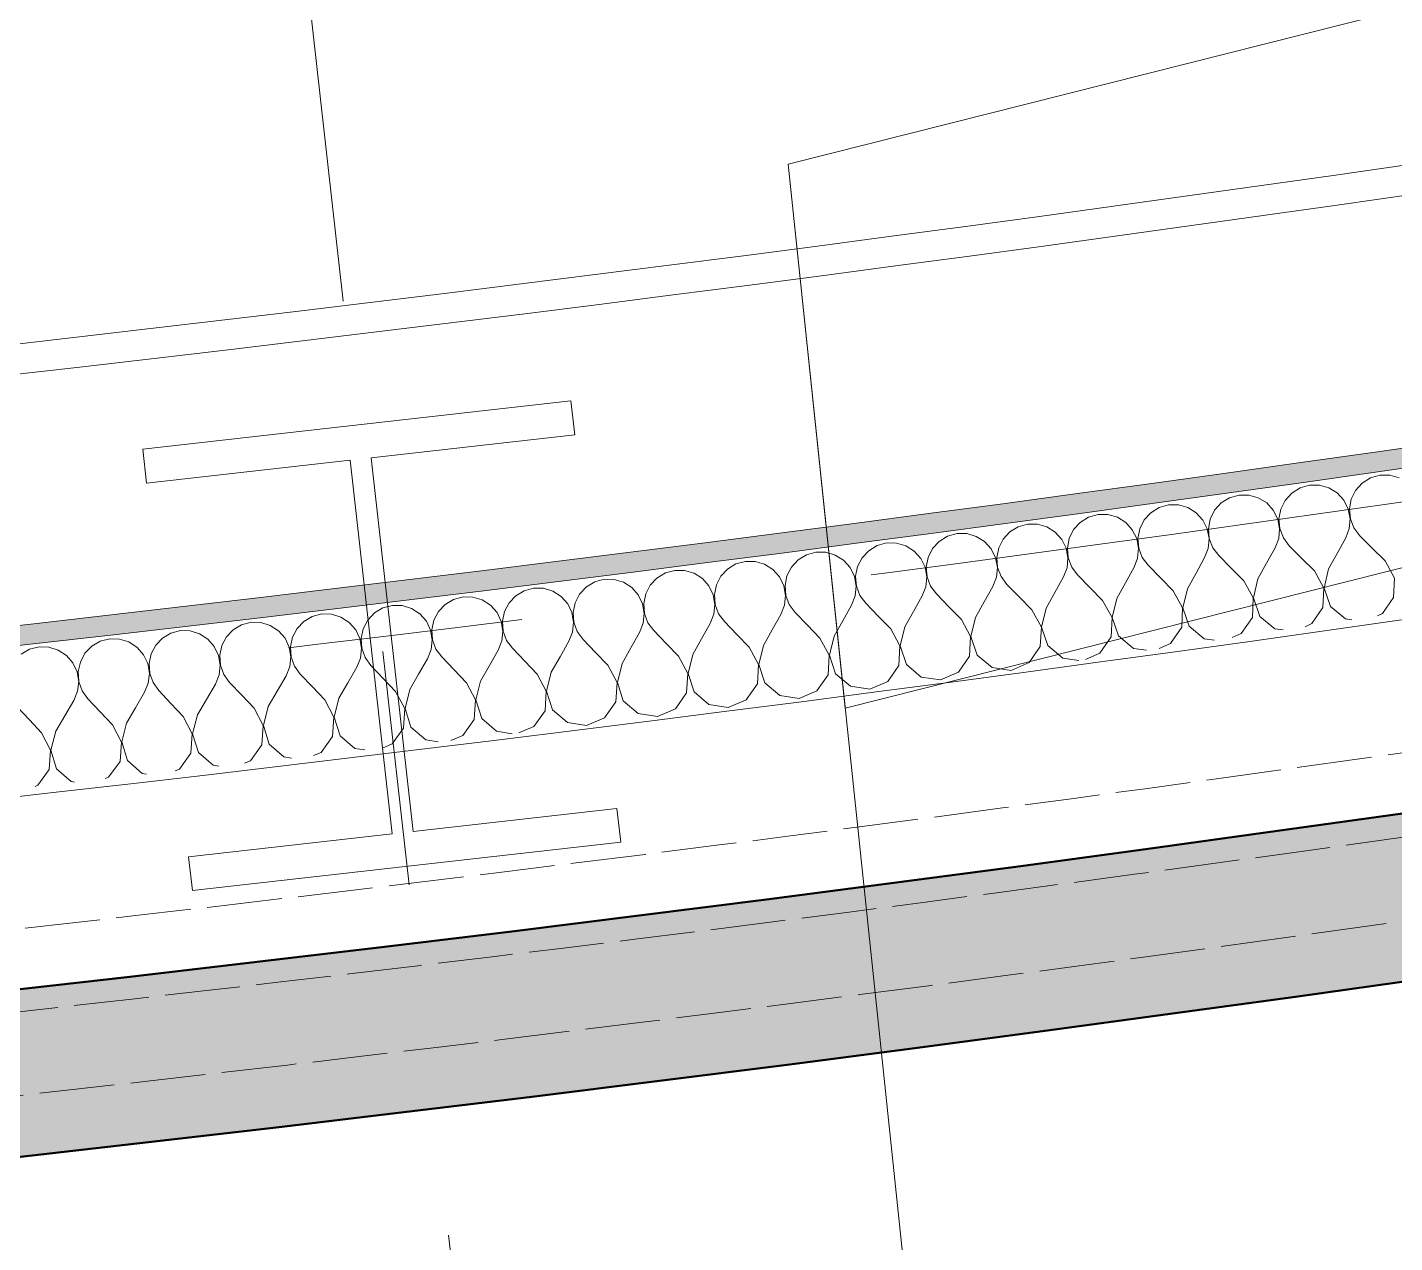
# Model space of a CAD drawing. Header units: millimetres. Extents: x -89663 to 74273, y -103666 to 18539.
# Drawn here: x -23644 to -22823, y -71921 to -71191 of the extents above; entities that cross this region are included whole.
import ezdxf
from ezdxf.enums import TextEntityAlignment as Align

# ---------------------------------------------------------------- set-up
doc = ezdxf.new("R2010")
doc.units = ezdxf.units.MM
doc.header["$MEASUREMENT"] = 0
doc.linetypes.add('Double Dashed', pattern=[1093.611073, 529.166651, -211.666656, 141.111112, -211.666656])
doc.linetypes.add('Hidden Line', pattern=[55, 45, -10])
for name, color, linetype in [('A-20-M_Floor_Slab', 7, 'Continuous'), ('A-25-M_Wall_Ext', 7, 'Continuous'), ('COLUMN.IFC Import', 7, 'Continuous'), ('New_A-05-M_Gross_Int_WC_s', 7, 'Continuous'), ('New_A-15-MG_Structural_Grid_Phase_2', 7, 'Continuous'), ('New_A-25-M_Wall_Ext', 7, 'Continuous'), ('New_A-25-M_Wall_Int', 7, 'Continuous'), ('New_A-35-M_FFE_Sanitary', 7, 'Continuous'), ('New_A-40-M_Soft_Landscaping_P2', 7, 'Continuous')]:
    doc.layers.add(name, color=color, linetype=linetype)
for name, color, linetype, lineweight in [('A-20-M_Floor_Slab_Pen_No__89', 8, 'Continuous', 20), ('A-25-M_Wall_Ext_Pen_No__87', 8, 'Continuous', 20), ('COLUMN.IFC Import_Pen_No__2', 8, 'Continuous', 15), ('New_A-25-M_Wall_Ext_Pen_No__87', 8, 'Continuous', 20), ('New_A-25-M_Wall_Int_Pen_No__193', 7, 'Continuous', 18), ('New_A-40-M_Soft_Landscaping_P2_Pen_No__150', 7, 'Continuous', 0), ('New_ArchiCAD Zone Stamps_Pen_No__6', 7, 'Continuous', 35)]:
    doc.layers.add(name, color=color, linetype=linetype, lineweight=lineweight)
for name, color, linetype, lineweight, true_color in [('New_A-05-M_Gross_Int_WC_s_Pen_No__74', 7, 'Continuous', 20, 0x606060), ('New_A-15-MG_Structural_Grid_Phase_2_Pen_No__222', 7, 'Continuous', 13, 0x65af33), ('New_A-25-M_Wall_Ext_Pen_No__107', 7, 'Continuous', 15, 0xa6a6a6), ('New_A-25-M_Wall_Ext_Pen_No__27', 7, 'Continuous', 50, 0x2a2a2a), ('New_A-25-M_Wall_Int_Pen_No__107', 7, 'Continuous', 15, 0xa6a6a6), ('New_A-25-M_Wall_Int_Pen_No__149', 7, 'Continuous', 0, 0x2a2a2a), ('New_A-35-M_FFE_Sanitary_Pen_No__211', 7, 'Continuous', 13, 0xebf6ff), ('New_A-35-M_FFE_Sanitary_Pen_No__27', 7, 'Continuous', 50, 0x2a2a2a)]:
    doc.layers.add(name, color=color, linetype=linetype, lineweight=lineweight, true_color=true_color)
doc.styles.add('GENERATED_STYLE_1', font='')
doc.styles.add('GENERATED_STYLE_3', font='')
doc.styles.add('GENERATED_STYLE_4', font='')
doc.styles.get('GENERATED_STYLE_1').set_extended_font_data('Arial', bold=True)
doc.styles.get('GENERATED_STYLE_3').set_extended_font_data('Arial')
doc.styles.get('GENERATED_STYLE_4').set_extended_font_data('Swis721 BT')

# ---------------------------------------------------------------- blocks, each defined once
blk = doc.blocks.new('*X220')
at = {"layer": 'New_A-25-M_Wall_Int_Pen_No__107', "linetype": 'Continuous'}
for p, q in [((-22846.41, -71469.43), (-22842.45, -71465.06)), ((-22842.45, -71465.06), (-22837.45, -71461.93)), ((-22837.45, -71461.93), (-22831.78, -71460.3)), ((-22831.78, -71460.3), (-22825.88, -71460.28)), ((-22825.88, -71460.28), (-22820.21, -71461.88)), ((-22922.07, -71473.87), (-22916.4, -71472.25)), ((-22916.4, -71472.25), (-22910.51, -71472.25)), ((-22910.51, -71472.25), (-22904.84, -71473.87)), ((-22888.73, -71475.42), (-22884.76, -71471.05)), ((-22884.76, -71471.05), (-22879.76, -71467.93)), ((-22879.76, -71467.93), (-22874.09, -71466.31)), ((-22874.09, -71466.31), (-22868.19, -71466.3)), ((-22868.19, -71466.3), (-22862.52, -71467.91)), ((-22862.52, -71467.91), (-22857.49, -71471)), ((-22857.49, -71471), (-22853.5, -71475.36)), ((-22849.03, -71474.72), (-22846.41, -71469.43)), ((-22969.42, -71482.84), (-22964.4, -71479.74)), ((-22964.4, -71479.74), (-22958.73, -71478.13)), ((-22958.73, -71478.13), (-22952.83, -71478.14)), ((-22952.83, -71478.14), (-22947.16, -71479.76)), ((-22947.16, -71479.76), (-22942.15, -71482.88)), ((-22933.7, -71486.62), (-22931.06, -71481.34)), ((-22931.06, -71481.34), (-22927.09, -71476.97)), ((-22927.09, -71476.97), (-22922.07, -71473.87)), ((-22904.84, -71473.87), (-22899.82, -71476.97)), ((-22899.82, -71476.97), (-22895.83, -71481.33)), ((-22895.83, -71481.33), (-22893.19, -71486.62)), ((-22892.45, -71486.52), (-22891.36, -71480.71)), ((-22891.36, -71480.71), (-22888.73, -71475.42)), ((-22853.5, -71475.36), (-22850.85, -71480.64)), ((-22850.85, -71480.64), (-22849.74, -71486.45)), ((-22850.11, -71480.54), (-22849.03, -71474.72)), ((-22849.56, -71486.42), (-22850.11, -71480.54)), ((-23049.09, -71491.28), (-23043.41, -71489.69)), ((-23043.41, -71489.69), (-23037.51, -71489.72)), ((-23037.51, -71489.72), (-23031.85, -71491.36)), ((-23015.75, -71492.98), (-23011.76, -71488.63)), ((-23011.76, -71488.63), (-23006.74, -71485.54)), ((-23006.74, -71485.54), (-23001.07, -71483.94)), ((-23001.07, -71483.94), (-22995.17, -71483.96)), ((-22995.17, -71483.96), (-22989.5, -71485.59)), ((-22989.5, -71485.59), (-22984.49, -71488.71)), ((-22984.49, -71488.71), (-22980.52, -71493.09)), ((-22976.05, -71492.47), (-22973.4, -71487.19)), ((-22973.4, -71487.19), (-22969.42, -71482.84)), ((-22942.15, -71482.88), (-22938.17, -71487.24)), ((-22938.17, -71487.24), (-22935.53, -71492.53)), ((-22934.8, -71492.43), (-22933.7, -71486.62)), ((-22893.19, -71486.62), (-22892.08, -71492.43)), ((-22891.91, -71492.4), (-22892.45, -71486.52)), ((-22849.74, -71486.45), (-22850.25, -71492.34)), ((-22847.43, -71491.94), (-22849.56, -71486.42)), ((-23096.47, -71500.03), (-23091.44, -71496.96)), ((-23091.44, -71496.96), (-23085.76, -71495.38)), ((-23085.76, -71495.38), (-23079.87, -71495.41)), ((-23079.87, -71495.41), (-23074.2, -71497.06)), ((-23074.2, -71497.06), (-23069.2, -71500.2)), ((-23058.11, -71498.71), (-23054.11, -71494.36)), ((-23054.11, -71494.36), (-23049.09, -71491.28)), ((-23031.85, -71491.36), (-23026.84, -71494.49)), ((-23026.84, -71494.49), (-23022.88, -71498.87)), ((-23018.41, -71498.26), (-23015.75, -71492.98)), ((-22980.52, -71493.09), (-22977.89, -71498.38)), ((-22977.15, -71498.28), (-22976.05, -71492.47)), ((-22935.53, -71492.53), (-22934.44, -71498.34)), ((-22934.27, -71498.32), (-22934.8, -71492.43)), ((-22892.08, -71492.43), (-22892.6, -71498.32)), ((-22889.79, -71497.92), (-22891.91, -71492.4)), ((-22886.24, -71502.65), (-22889.79, -71497.92)), ((-22857.5, -71507.25), (-22852.35, -71497.86)), ((-22850.25, -71492.34), (-22852.35, -71497.86)), ((-22843.88, -71496.66), (-22847.43, -71491.94)), ((-22836.31, -71504.24), (-22843.88, -71496.66)), ((-23142.85, -71509.97), (-23138.84, -71505.64)), ((-23138.84, -71505.64), (-23133.8, -71502.57)), ((-23133.8, -71502.57), (-23128.12, -71501)), ((-23128.12, -71501), (-23122.23, -71501.04)), ((-23122.23, -71501.04), (-23116.57, -71502.7)), ((-23116.57, -71502.7), (-23111.57, -71505.84)), ((-23111.57, -71505.84), (-23107.62, -71510.23)), ((-23103.15, -71509.64), (-23100.48, -71504.37)), ((-23100.48, -71504.37), (-23096.47, -71500.03)), ((-23069.2, -71500.2), (-23065.24, -71504.58)), ((-23065.24, -71504.58), (-23062.63, -71509.89)), ((-23061.89, -71509.79), (-23060.77, -71503.98)), ((-23060.77, -71503.98), (-23058.11, -71498.71)), ((-23022.88, -71498.87), (-23020.26, -71504.17)), ((-23020.26, -71504.17), (-23019.18, -71509.98)), ((-23019.52, -71504.07), (-23018.41, -71498.26)), ((-23019.01, -71509.96), (-23019.52, -71504.07)), ((-22977.89, -71498.38), (-22976.81, -71504.19)), ((-22976.81, -71504.19), (-22977.34, -71510.08)), ((-22976.63, -71504.17), (-22977.15, -71498.28)), ((-22974.53, -71509.69), (-22976.63, -71504.17)), ((-22934.97, -71504.23), (-22937.09, -71509.75)), ((-22934.44, -71498.34), (-22934.97, -71504.23)), ((-22932.15, -71503.84), (-22934.27, -71498.32)), ((-22928.61, -71508.57), (-22932.15, -71503.84)), ((-22899.88, -71513.22), (-22894.71, -71503.84)), ((-22892.6, -71498.32), (-22894.71, -71503.84)), ((-22878.69, -71510.24), (-22886.24, -71502.65)), ((-22828.75, -71511.82), (-22836.31, -71504.24)), ((-23223.6, -71516.65), (-23218.56, -71513.59)), ((-23218.56, -71513.59), (-23212.87, -71512.04)), ((-23212.87, -71512.04), (-23206.97, -71512.1)), ((-23206.97, -71512.1), (-23201.32, -71513.78)), ((-23201.32, -71513.78), (-23196.33, -71516.94)), ((-23185.23, -71515.5), (-23181.22, -71511.17)), ((-23181.22, -71511.17), (-23176.18, -71508.11)), ((-23176.18, -71508.11), (-23170.49, -71506.55)), ((-23170.49, -71506.55), (-23164.6, -71506.6)), ((-23164.6, -71506.6), (-23158.94, -71508.27)), ((-23158.94, -71508.27), (-23153.95, -71511.42)), ((-23153.95, -71511.42), (-23150, -71515.82)), ((-23145.53, -71515.23), (-23142.85, -71509.97)), ((-23107.62, -71510.23), (-23105.01, -71515.54)), ((-23104.28, -71515.44), (-23103.15, -71509.64)), ((-23062.63, -71509.89), (-23061.56, -71515.7)), ((-23061.39, -71515.68), (-23061.89, -71509.79)), ((-23019.18, -71509.98), (-23019.73, -71515.86)), ((-23016.91, -71515.48), (-23019.01, -71509.96)), ((-22977.34, -71510.08), (-22979.47, -71515.59)), ((-22970.99, -71514.43), (-22974.53, -71509.69)), ((-22963.47, -71522.05), (-22970.99, -71514.43)), ((-22942.27, -71519.12), (-22937.09, -71509.75)), ((-22921.07, -71516.18), (-22928.61, -71508.57)), ((-22905.05, -71522.59), (-22899.88, -71513.22)), ((-22871.14, -71517.83), (-22878.69, -71510.24)), ((-22862.66, -71516.63), (-22857.5, -71507.25)), ((-22828.75, -71511.82), (-22823.05, -71522.05)), ((-23303.34, -71524.36), (-23297.65, -71522.83)), ((-23297.65, -71522.83), (-23291.76, -71522.91)), ((-23270.03, -71526.37), (-23266, -71522.06)), ((-23266, -71522.06), (-23260.94, -71519.01)), ((-23260.94, -71519.01), (-23255.26, -71517.47)), ((-23255.26, -71517.47), (-23249.36, -71517.54)), ((-23249.36, -71517.54), (-23243.71, -71519.22)), ((-23243.71, -71519.22), (-23238.73, -71522.39)), ((-23238.73, -71522.39), (-23234.8, -71526.8)), ((-23230.32, -71526.22), (-23227.63, -71520.97)), ((-23227.63, -71520.97), (-23223.6, -71516.65)), ((-23196.33, -71516.94), (-23192.4, -71521.34)), ((-23192.4, -71521.34), (-23189.81, -71526.65)), ((-23189.07, -71526.56), (-23187.92, -71520.76)), ((-23187.92, -71520.76), (-23185.23, -71515.5)), ((-23150, -71515.82), (-23147.41, -71521.13)), ((-23147.41, -71521.13), (-23146.36, -71526.95)), ((-23146.67, -71521.03), (-23145.53, -71515.23)), ((-23146.18, -71526.93), (-23146.67, -71521.03)), ((-23105.01, -71515.54), (-23103.96, -71521.36)), ((-23103.96, -71521.36), (-23104.52, -71527.24)), ((-23103.78, -71521.33), (-23104.28, -71515.44)), ((-23101.7, -71526.87), (-23103.78, -71521.33)), ((-23062.12, -71521.59), (-23064.26, -71527.09)), ((-23061.56, -71515.7), (-23062.12, -71521.59)), ((-23059.3, -71521.21), (-23061.39, -71515.68)), ((-23055.78, -71525.95), (-23059.3, -71521.21)), ((-23027.07, -71530.73), (-23021.86, -71521.38)), ((-23019.73, -71515.86), (-23021.86, -71521.38)), ((-23013.38, -71520.22), (-23016.91, -71515.48)), ((-23005.87, -71527.85), (-23013.38, -71520.22)), ((-22984.67, -71524.96), (-22979.47, -71515.59)), ((-22955.94, -71529.66), (-22963.47, -71522.05)), ((-22947.45, -71528.49), (-22942.27, -71519.12)), ((-22913.53, -71523.78), (-22921.07, -71516.18)), ((-22907.69, -71534), (-22905.05, -71522.59)), ((-22871.14, -71517.83), (-22865.45, -71528.07)), ((-22865.28, -71528.05), (-22862.66, -71516.63)), ((-22823.05, -71522.05), (-22823.58, -71533.75)), ((-23350.81, -71532.68), (-23345.75, -71529.65)), ((-23345.75, -71529.65), (-23340.05, -71528.12)), ((-23340.05, -71528.12), (-23334.16, -71528.21)), ((-23334.16, -71528.21), (-23328.51, -71529.91)), ((-23328.51, -71529.91), (-23323.54, -71533.09)), ((-23312.43, -71531.71), (-23308.4, -71527.4)), ((-23308.4, -71527.4), (-23303.34, -71524.36)), ((-23291.76, -71522.91), (-23286.1, -71524.6)), ((-23286.1, -71524.6), (-23281.13, -71527.77)), ((-23281.13, -71527.77), (-23277.2, -71532.19)), ((-23272.73, -71531.62), (-23270.03, -71526.37)), ((-23234.8, -71526.8), (-23232.22, -71532.11)), ((-23231.48, -71532.02), (-23230.32, -71526.22)), ((-23189.81, -71526.65), (-23188.76, -71532.47)), ((-23188.59, -71532.45), (-23189.07, -71526.56)), ((-23146.36, -71526.95), (-23146.93, -71532.83)), ((-23144.11, -71532.46), (-23146.18, -71526.93)), ((-23104.52, -71527.24), (-23106.67, -71532.74)), ((-23098.19, -71531.62), (-23101.7, -71526.87)), ((-23069.49, -71536.44), (-23064.26, -71527.09)), ((-23048.28, -71533.59), (-23055.78, -71525.95)), ((-23032.29, -71540.09), (-23027.07, -71530.73)), ((-22998.35, -71535.48), (-23005.87, -71527.85)), ((-22989.87, -71534.32), (-22984.67, -71524.96)), ((-22955.94, -71529.66), (-22950.28, -71539.92)), ((-22950.11, -71539.89), (-22947.45, -71528.49)), ((-22913.53, -71523.78), (-22907.86, -71534.03)), ((-22865.45, -71528.07), (-22866, -71539.77)), ((-22861.52, -71539.14), (-22865.28, -71528.05)), ((-23430.58, -71540.03), (-23424.88, -71538.52)), ((-23424.88, -71538.52), (-23418.99, -71538.62)), ((-23418.99, -71538.62), (-23413.35, -71540.34)), ((-23397.27, -71542.19), (-23393.23, -71537.89)), ((-23393.23, -71537.89), (-23388.16, -71534.87)), ((-23388.16, -71534.87), (-23382.46, -71533.35)), ((-23382.46, -71533.35), (-23376.57, -71533.45)), ((-23376.57, -71533.45), (-23370.92, -71535.16)), ((-23370.92, -71535.16), (-23365.96, -71538.35)), ((-23365.96, -71538.35), (-23362.05, -71542.78)), ((-23357.57, -71542.22), (-23354.85, -71536.98)), ((-23354.85, -71536.98), (-23350.81, -71532.68)), ((-23323.54, -71533.09), (-23319.62, -71537.51)), ((-23319.62, -71537.51), (-23317.06, -71542.84)), ((-23316.32, -71542.75), (-23315.14, -71536.96)), ((-23315.14, -71536.96), (-23312.43, -71531.71)), ((-23277.2, -71532.19), (-23274.63, -71537.51)), ((-23274.63, -71537.51), (-23273.61, -71543.33)), ((-23273.89, -71537.42), (-23272.73, -71531.62)), ((-23273.44, -71543.31), (-23273.89, -71537.42)), ((-23232.22, -71532.11), (-23231.18, -71537.94)), ((-23231.18, -71537.94), (-23231.78, -71543.82)), ((-23231.01, -71537.91), (-23231.48, -71532.02)), ((-23228.95, -71543.46), (-23231.01, -71537.91)), ((-23189.35, -71538.36), (-23191.52, -71543.85)), ((-23188.76, -71532.47), (-23189.35, -71538.36)), ((-23186.53, -71537.99), (-23188.59, -71532.45)), ((-23183.03, -71542.76), (-23186.53, -71537.99)), ((-23154.34, -71547.66), (-23149.09, -71538.33)), ((-23146.93, -71532.83), (-23149.09, -71538.33)), ((-23140.61, -71537.22), (-23144.11, -71532.46)), ((-23133.13, -71544.88), (-23140.61, -71537.22)), ((-23111.91, -71542.08), (-23106.67, -71532.74)), ((-23090.7, -71539.27), (-23098.19, -71531.62)), ((-23074.72, -71545.79), (-23069.49, -71536.44)), ((-23040.77, -71541.23), (-23048.28, -71533.59)), ((-22998.35, -71535.48), (-22992.71, -71545.74)), ((-22992.54, -71545.72), (-22989.87, -71534.32)), ((-22907.86, -71534.03), (-22908.43, -71545.72)), ((-22903.95, -71545.1), (-22907.69, -71534)), ((-22852.49, -71546.59), (-22861.52, -71539.14)), ((-22823.58, -71533.75), (-22830.18, -71543.42)), ((-23478.08, -71548.13), (-23473.01, -71545.12)), ((-23473.01, -71545.12), (-23467.31, -71543.62)), ((-23467.31, -71543.62), (-23461.41, -71543.73)), ((-23461.41, -71543.73), (-23455.77, -71545.46)), ((-23455.77, -71545.46), (-23450.82, -71548.67)), ((-23442.44, -71552.57), (-23439.71, -71547.33)), ((-23439.71, -71547.33), (-23435.65, -71543.04)), ((-23435.65, -71543.04), (-23430.58, -71540.03)), ((-23413.35, -71540.34), (-23408.38, -71543.54)), ((-23408.38, -71543.54), (-23404.48, -71547.97)), ((-23401.19, -71553.22), (-23400, -71547.43)), ((-23400, -71547.43), (-23397.27, -71542.19)), ((-23362.05, -71542.78), (-23359.49, -71548.11)), ((-23358.75, -71548.02), (-23357.57, -71542.22)), ((-23317.06, -71542.84), (-23316.04, -71548.66)), ((-23315.87, -71548.64), (-23316.32, -71542.75)), ((-23273.61, -71543.33), (-23274.21, -71549.21)), ((-23271.39, -71548.86), (-23273.44, -71543.31)), ((-23231.78, -71543.82), (-23233.95, -71549.31)), ((-23225.46, -71548.23), (-23228.95, -71543.46)), ((-23196.78, -71553.18), (-23191.52, -71543.85)), ((-23175.56, -71550.43), (-23183.03, -71542.76)), ((-23125.64, -71552.54), (-23133.13, -71544.88)), ((-23117.15, -71551.42), (-23111.91, -71542.08)), ((-23083.2, -71546.92), (-23090.7, -71539.27)), ((-23083.2, -71546.92), (-23077.6, -71557.2)), ((-23077.43, -71557.18), (-23074.72, -71545.79)), ((-23040.77, -71541.23), (-23035.15, -71551.51)), ((-23034.98, -71551.48), (-23032.29, -71540.09)), ((-22992.71, -71545.74), (-22993.31, -71557.44)), ((-22988.83, -71556.83), (-22992.54, -71545.72)), ((-22950.28, -71539.92), (-22950.87, -71551.61)), ((-22946.38, -71551), (-22950.11, -71539.89)), ((-22908.43, -71545.72), (-22915.06, -71555.38)), ((-22894.93, -71552.57), (-22903.95, -71545.1)), ((-22866, -71539.77), (-22872.61, -71549.43)), ((-22848.72, -71547.1), (-22852.49, -71546.59)), ((-22830.18, -71543.42), (-22833.31, -71544.81)), ((-23562.97, -71558.1), (-23557.89, -71555.11)), ((-23557.89, -71555.11), (-23552.18, -71553.63)), ((-23552.18, -71553.63), (-23546.29, -71553.76)), ((-23546.29, -71553.76), (-23540.66, -71555.5)), ((-23540.66, -71555.5), (-23535.71, -71558.72)), ((-23524.59, -71557.42), (-23520.53, -71553.15)), ((-23520.53, -71553.15), (-23515.45, -71550.15)), ((-23515.45, -71550.15), (-23509.74, -71548.65)), ((-23509.74, -71548.65), (-23503.85, -71548.78)), ((-23503.85, -71548.78), (-23498.21, -71550.51)), ((-23498.21, -71550.51), (-23493.26, -71553.73)), ((-23493.26, -71553.73), (-23489.37, -71558.17)), ((-23484.89, -71557.64), (-23482.15, -71552.41)), ((-23482.15, -71552.41), (-23478.08, -71548.13)), ((-23450.82, -71548.67), (-23446.92, -71553.11)), ((-23446.92, -71553.11), (-23444.38, -71558.44)), ((-23443.64, -71558.35), (-23442.44, -71552.57)), ((-23404.48, -71547.97), (-23401.93, -71553.31)), ((-23401.93, -71553.31), (-23400.93, -71559.13)), ((-23400.76, -71559.11), (-23401.19, -71553.22)), ((-23359.49, -71548.11), (-23358.48, -71553.93)), ((-23358.48, -71553.93), (-23359.11, -71559.81)), ((-23358.31, -71553.91), (-23358.75, -71548.02)), ((-23356.28, -71559.46), (-23358.31, -71553.91)), ((-23316.65, -71554.54), (-23318.85, -71560.03)), ((-23316.04, -71548.66), (-23316.65, -71554.54)), ((-23313.83, -71554.19), (-23315.87, -71548.64)), ((-23310.36, -71558.97), (-23313.83, -71554.19)), ((-23281.69, -71564.01), (-23276.4, -71554.7)), ((-23274.21, -71549.21), (-23276.4, -71554.7)), ((-23267.91, -71553.63), (-23271.39, -71548.86)), ((-23260.46, -71561.33), (-23267.91, -71553.63)), ((-23239.23, -71558.63), (-23233.95, -71549.31)), ((-23218.01, -71555.91), (-23225.46, -71548.23)), ((-23202.06, -71562.5), (-23196.78, -71553.18)), ((-23168.09, -71558.1), (-23175.56, -71550.43)), ((-23159.6, -71556.99), (-23154.34, -71547.66)), ((-23125.64, -71552.54), (-23120.05, -71562.83)), ((-23119.88, -71562.81), (-23117.15, -71551.42)), ((-23035.15, -71551.51), (-23035.77, -71563.2)), ((-23031.29, -71562.6), (-23034.98, -71551.48)), ((-22950.87, -71551.61), (-22957.51, -71561.26)), ((-22937.37, -71558.48), (-22946.38, -71551)), ((-22915.06, -71555.38), (-22920.51, -71557.78)), ((-22890.02, -71553.25), (-22894.93, -71552.57)), ((-22872.61, -71549.43), (-22876.78, -71551.28)), ((-23642.8, -71564.84), (-23637.09, -71563.37)), ((-23637.09, -71563.37), (-23631.2, -71563.53)), ((-23631.2, -71563.53), (-23625.57, -71565.29)), ((-23609.51, -71567.25), (-23605.43, -71562.99)), ((-23605.43, -71562.99), (-23600.34, -71560.01)), ((-23600.34, -71560.01), (-23594.63, -71558.53)), ((-23594.63, -71558.53), (-23588.74, -71558.68)), ((-23588.74, -71558.68), (-23583.11, -71560.43)), ((-23583.11, -71560.43), (-23578.17, -71563.66)), ((-23578.17, -71563.66), (-23574.29, -71568.11)), ((-23569.81, -71567.59), (-23567.05, -71562.37)), ((-23567.05, -71562.37), (-23562.97, -71558.1)), ((-23535.71, -71558.72), (-23531.83, -71563.18)), ((-23531.83, -71563.18), (-23529.3, -71568.52)), ((-23528.56, -71568.43), (-23527.34, -71562.65)), ((-23527.34, -71562.65), (-23524.59, -71557.42)), ((-23489.37, -71558.17), (-23486.84, -71563.51)), ((-23486.84, -71563.51), (-23485.86, -71569.34)), ((-23486.1, -71563.43), (-23484.89, -71557.64)), ((-23485.69, -71569.32), (-23486.1, -71563.43)), ((-23444.38, -71558.44), (-23443.39, -71564.27)), ((-23443.22, -71564.25), (-23443.64, -71558.35)), ((-23400.93, -71559.13), (-23401.56, -71565.01)), ((-23398.74, -71564.67), (-23400.76, -71559.11)), ((-23359.11, -71559.81), (-23361.31, -71565.3)), ((-23352.81, -71564.25), (-23356.28, -71559.46)), ((-23324.16, -71569.33), (-23318.85, -71560.03)), ((-23302.92, -71566.68), (-23310.36, -71558.97)), ((-23253.01, -71569.02), (-23260.46, -71561.33)), ((-23244.52, -71567.94), (-23239.23, -71558.63)), ((-23210.55, -71563.59), (-23218.01, -71555.91)), ((-23210.55, -71563.59), (-23204.99, -71573.9)), ((-23204.82, -71573.88), (-23202.06, -71562.5)), ((-23168.09, -71558.1), (-23162.52, -71568.4)), ((-23162.35, -71568.38), (-23159.6, -71556.99)), ((-23120.05, -71562.83), (-23120.71, -71574.53)), ((-23116.22, -71573.94), (-23119.88, -71562.81)), ((-23077.6, -71557.2), (-23078.23, -71568.9)), ((-23073.75, -71568.3), (-23077.43, -71557.18)), ((-23035.77, -71563.2), (-23042.44, -71572.82)), ((-23022.3, -71570.1), (-23031.29, -71562.6)), ((-22993.31, -71557.44), (-22999.97, -71567.07)), ((-22979.83, -71564.32), (-22988.83, -71556.83)), ((-22957.51, -71561.26), (-22964.49, -71564.32)), ((-22931.1, -71559.35), (-22937.37, -71558.48)), ((-23647.89, -71567.82), (-23642.8, -71564.84)), ((-23625.57, -71565.29), (-23620.63, -71568.52)), ((-23620.63, -71568.52), (-23616.76, -71572.99)), ((-23612.28, -71572.47), (-23609.51, -71567.25)), ((-23574.29, -71568.11), (-23571.77, -71573.46)), ((-23571.04, -71573.38), (-23569.81, -71567.59)), ((-23529.3, -71568.52), (-23528.33, -71574.35)), ((-23528.16, -71574.33), (-23528.56, -71568.43)), ((-23485.86, -71569.34), (-23486.51, -71575.22)), ((-23483.68, -71574.89), (-23485.69, -71569.32)), ((-23444.03, -71570.15), (-23446.25, -71575.63)), ((-23443.39, -71564.27), (-23444.03, -71570.15)), ((-23441.21, -71569.81), (-23443.22, -71564.25)), ((-23437.75, -71574.61), (-23441.21, -71569.81)), ((-23409.11, -71579.78), (-23403.77, -71570.49)), ((-23401.56, -71565.01), (-23403.77, -71570.49)), ((-23395.28, -71569.46), (-23398.74, -71564.67)), ((-23387.87, -71577.19), (-23395.28, -71569.46)), ((-23366.63, -71574.59), (-23361.31, -71565.3)), ((-23345.39, -71571.97), (-23352.81, -71564.25)), ((-23337.97, -71579.68), (-23345.39, -71571.97)), ((-23329.47, -71578.63), (-23324.16, -71569.33)), ((-23295.49, -71574.39), (-23302.92, -71566.68)), ((-23286.99, -71573.32), (-23281.69, -71564.01)), ((-23253.01, -71569.02), (-23247.47, -71579.34)), ((-23247.3, -71579.32), (-23244.52, -71567.94)), ((-23162.52, -71568.4), (-23163.19, -71580.09)), ((-23158.7, -71579.51), (-23162.35, -71568.38)), ((-23078.23, -71568.9), (-23084.92, -71578.51)), ((-23064.77, -71575.82), (-23073.75, -71568.3)), ((-23012.66, -71571.48), (-23022.3, -71570.1)), ((-22999.97, -71567.07), (-23008.73, -71570.9)), ((-22971.98, -71565.43), (-22979.83, -71564.32)), ((-23616.76, -71572.99), (-23614.25, -71578.34)), ((-23614.25, -71578.34), (-23613.3, -71584.17)), ((-23613.52, -71578.25), (-23612.28, -71572.47)), ((-23613.13, -71584.15), (-23613.52, -71578.25)), ((-23571.77, -71573.46), (-23570.81, -71579.3)), ((-23570.81, -71579.3), (-23571.48, -71585.17)), ((-23570.64, -71579.28), (-23571.04, -71573.38)), ((-23568.65, -71584.84), (-23570.64, -71579.28)), ((-23528.99, -71580.23), (-23531.22, -71585.7)), ((-23528.33, -71574.35), (-23528.99, -71580.23)), ((-23526.16, -71579.9), (-23528.16, -71574.33)), ((-23522.72, -71584.7), (-23526.16, -71579.9)), ((-23486.51, -71575.22), (-23488.73, -71580.69)), ((-23480.24, -71579.69), (-23483.68, -71574.89)), ((-23472.85, -71587.44), (-23480.24, -71579.69)), ((-23451.6, -71584.9), (-23446.25, -71575.63)), ((-23430.36, -71582.35), (-23437.75, -71574.61)), ((-23414.45, -71589.06), (-23409.11, -71579.78)), ((-23380.46, -71584.92), (-23387.87, -71577.19)), ((-23371.96, -71583.88), (-23366.63, -71574.59)), ((-23337.97, -71579.68), (-23332.46, -71590.02)), ((-23332.29, -71590), (-23329.47, -71578.63)), ((-23295.49, -71574.39), (-23289.96, -71584.71)), ((-23289.79, -71584.69), (-23286.99, -71573.32)), ((-23247.47, -71579.34), (-23248.18, -71591.03)), ((-23243.69, -71590.46), (-23247.3, -71579.32)), ((-23204.99, -71573.9), (-23205.68, -71585.59)), ((-23201.19, -71585.02), (-23204.82, -71573.88)), ((-23163.19, -71580.09), (-23169.91, -71589.68)), ((-23149.75, -71587.06), (-23158.7, -71579.51)), ((-23120.71, -71574.53), (-23127.41, -71584.13)), ((-23107.26, -71581.47), (-23116.22, -71573.94)), ((-23084.92, -71578.51), (-23095.67, -71583.16)), ((-23053.18, -71577.5), (-23064.77, -71575.82)), ((-23042.44, -71572.82), (-23053.18, -71577.5)), ((-23613.3, -71584.17), (-23613.98, -71590.05)), ((-23611.15, -71589.72), (-23613.13, -71584.15)), ((-23571.48, -71585.17), (-23573.72, -71590.64)), ((-23565.22, -71589.65), (-23568.65, -71584.84)), ((-23536.6, -71594.96), (-23531.22, -71585.7)), ((-23515.35, -71592.47), (-23522.72, -71584.7)), ((-23494.1, -71589.96), (-23488.73, -71580.69)), ((-23465.46, -71595.19), (-23472.85, -71587.44)), ((-23456.96, -71594.18), (-23451.6, -71584.9)), ((-23422.95, -71590.09), (-23430.36, -71582.35)), ((-23380.46, -71584.92), (-23374.96, -71595.26)), ((-23374.79, -71595.24), (-23371.96, -71583.88)), ((-23289.96, -71584.71), (-23290.68, -71596.4)), ((-23286.2, -71595.84), (-23289.79, -71584.69)), ((-23205.68, -71585.59), (-23212.41, -71595.17)), ((-23192.25, -71592.58), (-23201.19, -71585.02)), ((-23138.16, -71588.77), (-23149.75, -71587.06)), ((-23127.41, -71584.13), (-23138.16, -71588.77)), ((-23095.67, -71583.16), (-23107.26, -71581.47)), ((-23621.64, -71604.75), (-23616.23, -71595.51)), ((-23613.98, -71590.05), (-23616.23, -71595.51)), ((-23607.73, -71594.54), (-23611.15, -71589.72)), ((-23600.38, -71602.33), (-23607.73, -71594.54)), ((-23579.12, -71599.89), (-23573.72, -71590.64)), ((-23557.86, -71597.43), (-23565.22, -71589.65)), ((-23541.99, -71604.21), (-23536.6, -71594.96)), ((-23507.97, -71600.23), (-23515.35, -71592.47)), ((-23499.47, -71599.23), (-23494.1, -71589.96)), ((-23465.46, -71595.19), (-23460, -71605.55)), ((-23459.83, -71605.53), (-23456.96, -71594.18)), ((-23422.95, -71590.09), (-23417.48, -71600.44)), ((-23417.3, -71600.42), (-23414.45, -71589.06)), ((-23374.96, -71595.26), (-23375.72, -71606.95)), ((-23371.23, -71606.4), (-23374.79, -71595.24)), ((-23332.46, -71590.02), (-23333.2, -71601.71)), ((-23328.71, -71601.15), (-23332.29, -71590)), ((-23290.68, -71596.4), (-23297.45, -71605.96)), ((-23277.28, -71603.43), (-23286.2, -71595.84)), ((-23248.18, -71591.03), (-23254.92, -71600.6)), ((-23234.76, -71598.04), (-23243.69, -71590.46)), ((-23212.41, -71595.17), (-23223.18, -71599.78)), ((-23180.67, -71594.31), (-23192.25, -71592.58)), ((-23169.91, -71589.68), (-23180.67, -71594.31)), ((-23642.9, -71607.16), (-23650.24, -71599.36)), ((-23627.05, -71613.99), (-23621.64, -71604.75)), ((-23593.02, -71610.11), (-23600.38, -71602.33)), ((-23584.52, -71609.14), (-23579.12, -71599.89)), ((-23550.49, -71605.2), (-23557.86, -71597.43)), ((-23544.89, -71615.56), (-23541.99, -71604.21)), ((-23507.97, -71600.23), (-23502.53, -71610.6)), ((-23502.35, -71610.58), (-23499.47, -71599.23)), ((-23417.48, -71600.44), (-23418.25, -71612.12)), ((-23413.76, -71611.58), (-23417.3, -71600.42)), ((-23333.2, -71601.71), (-23339.98, -71611.26)), ((-23319.8, -71608.75), (-23328.71, -71601.15)), ((-23265.7, -71605.19), (-23277.28, -71603.43)), ((-23254.92, -71600.6), (-23265.7, -71605.19)), ((-23223.18, -71599.78), (-23234.76, -71598.04)), ((-23635.56, -71614.96), (-23642.9, -71607.16)), ((-23593.02, -71610.11), (-23587.61, -71620.5)), ((-23587.44, -71620.48), (-23584.52, -71609.14)), ((-23550.49, -71605.2), (-23545.06, -71615.58)), ((-23502.53, -71610.6), (-23503.34, -71622.28)), ((-23498.85, -71621.75), (-23502.35, -71610.58)), ((-23460, -71605.55), (-23460.79, -71617.23)), ((-23456.3, -71616.7), (-23459.83, -71605.53)), ((-23418.25, -71612.12), (-23425.06, -71621.65)), ((-23404.88, -71619.21), (-23413.76, -71611.58)), ((-23375.72, -71606.95), (-23382.51, -71616.49)), ((-23362.34, -71614.01), (-23371.23, -71606.4)), ((-23339.98, -71611.26), (-23348.98, -71615.06)), ((-23308.23, -71610.53), (-23319.8, -71608.75)), ((-23297.45, -71605.96), (-23308.23, -71610.53)), ((-23635.56, -71614.96), (-23630.16, -71625.35)), ((-23629.99, -71625.33), (-23627.05, -71613.99)), ((-23587.61, -71620.5), (-23588.46, -71632.18)), ((-23583.96, -71631.66), (-23587.44, -71620.48)), ((-23545.06, -71615.58), (-23545.89, -71627.26)), ((-23541.4, -71626.74), (-23544.89, -71615.56)), ((-23460.79, -71617.23), (-23467.61, -71626.75)), ((-23447.43, -71624.34), (-23456.3, -71616.7)), ((-23397.32, -71620.4), (-23404.88, -71619.21)), ((-23382.51, -71616.49), (-23389.85, -71619.57)), ((-23352.86, -71615.49), (-23362.34, -71614.01)), ((-23630.16, -71625.35), (-23631.03, -71637.03)), ((-23626.53, -71636.52), (-23629.99, -71625.33)), ((-23545.89, -71627.26), (-23552.74, -71636.76)), ((-23532.55, -71634.41), (-23541.4, -71626.74)), ((-23503.34, -71622.28), (-23510.17, -71631.79)), ((-23489.99, -71629.41), (-23498.85, -71621.75)), ((-23485.47, -71630.13), (-23489.99, -71629.41)), ((-23467.61, -71626.75), (-23472.21, -71628.67)), ((-23441.52, -71625.28), (-23447.43, -71624.34)), ((-23425.06, -71621.65), (-23430.93, -71624.11)), ((-23631.03, -71637.03), (-23637.9, -71646.5)), ((-23617.71, -71644.22), (-23626.53, -71636.52)), ((-23588.46, -71632.18), (-23595.32, -71641.66)), ((-23575.13, -71639.35), (-23583.96, -71631.66)), ((-23552.74, -71636.76), (-23555.4, -71637.86)), ((-23529.16, -71634.96), (-23532.55, -71634.41)), ((-23510.17, -71631.79), (-23513.7, -71633.25)), ((-23615.81, -71644.53), (-23617.71, -71644.22)), ((-23595.32, -71641.66), (-23597.32, -71642.49)), ((-23572.61, -71639.76), (-23575.13, -71639.35)), ((-23637.9, -71646.5), (-23639.46, -71647.14))]:
    blk.add_line(p, q, dxfattribs=at)
blk = doc.blocks.new('Wall_45_1', base_point=(-30534.23, -71486.11))
at = {"layer": 'New_A-25-M_Wall_Int_Pen_No__107', "linetype": 'Continuous'}
h = blk.add_hatch(dxfattribs=at)
h.set_pattern_fill('Plywood_0001', color=256, style=0, pattern_type=2)
h.set_pattern_definition([(0, (0, 0), (0, 200), [])])
h.paths.add_polyline_path([(-19125.81, -70482.41, -0.103838), (-30510.08, -71307.73), (-30512.49, -71325.57, 0.103839), (-19120.83, -70499.71)])
blk.add_hatch(color=256, dxfattribs=at).paths.add_polyline_path([(-30534.23, -71486.11, 0.10384), (-19075.98, -70655.38), (-19079.31, -70643.85, -0.10384), (-30532.62, -71474.21)])
at = {"layer": 'New_A-25-M_Wall_Int_Pen_No__149', "linetype": 'Continuous'}
for radius, end in [(27776.83, 286.003012), (28046.83, 286.003669)]:
    blk.add_arc((-26783.55, -43782.02), radius, 262.28997, end, dxfattribs=at)
at = {"layer": 'New_A-25-M_Wall_Int_Pen_No__193', "linetype": 'Continuous'}
for radius, end in [(27794.83, 286.003056), (27944.83, 286.003423), (27956.83, 286.003452)]:
    blk.add_arc((-26783.55, -43782.02), radius, 262.28997, end, dxfattribs=at)
at = {"layer": 'New_A-25-M_Wall_Int', "color": 250, "lineweight": 50, "true_color": 0x2a2a2a}
blk.add_blockref('*X220', (0, 0), dxfattribs=at)
blk = doc.blocks.new('Female WC_INB 0163_41_1', base_point=(-32279.54, -69544.54))
at = {"layer": 'New_A-05-M_Gross_Int_WC_s_Pen_No__74', "linetype": 'Continuous'}
blk.add_arc((-26783.77, -43782.46), 27560, 262.801088, 285.940303, dxfattribs=at)
at = {"layer": 'New_ArchiCAD Zone Stamps_Pen_No__6'}
for tag, height, style, p in [('ROOM_NAME', 250, 'GENERATED_STYLE_1', (-32667.24, -68179.03)), ('zoneNameLine2', 250, 'GENERATED_STYLE_1', (-32855.67, -68611.16)), ('ROOM_NUMBER', 200, 'GENERATED_STYLE_3', (-33044.11, -69031.87)), ('measuredAreaCode', 200, 'GENERATED_STYLE_3', (-33201.13, -69391.98)), ('ROOM_HOLES_PRM', 200, 'GENERATED_STYLE_3', (-32893.73, -69526.02)), ('DUMMY_649', 200, 'GENERATED_STYLE_3', (-32404.39, -69739.4)), ('DUMMY_650', 133.33, 'GENERATED_STYLE_3', (-32125.1, -69845.94))]:
    blk.add_attdef(tag, text='', height=height, rotation=336.44041, dxfattribs=dict(at, style=style)).set_placement(p, align=Align.TOP_LEFT)
blk = doc.blocks.new('Mesh_33_1', base_point=(-40933.13, -67038.12))
at = {"layer": 'New_A-40-M_Soft_Landscaping_P2_Pen_No__150', "linetype": 'Continuous', "flags": 128}
blk.add_lwpolyline([(-40933.13, -67038.12, 0.320491), (-40900.75, -69852.74, 0.075053), (-37194.67, -72335.54, 0.135492), (-17580.92, -76160.23), (-17996.04, -70642.96, -0.183873), (-38079.88, -69688.08, -0.169448), (-40869.93, -67158.76, -0.091733)], format="xyb", close=True, dxfattribs=at)
blk = doc.blocks.new('Mesh_34_1', base_point=(-38055.11, -69698.86))
at = {"layer": 'New_A-40-M_Soft_Landscaping_P2_Pen_No__150', "linetype": 'Continuous', "flags": 128}
blk.add_lwpolyline([(-38055.11, -69698.86, -0.169694), (-40869.93, -67158.76, 0.334983), (-40169.42, -69894.96, 0.065126), (-36684.41, -71850.78, 0.165018), (-17774.28, -73559.95), (-17996.04, -70642.96, -0.183626)], format="xyb", close=True, dxfattribs=at)
blk = doc.blocks.new('Slab_63_1', base_point=(-23108.09, -72027.09))
at = {"layer": 'A-20-M_Floor_Slab_Pen_No__89', "linetype": 'Continuous', "flags": 128}
blk.add_lwpolyline([(-23108.09, -72027.09), (-23187.21, -71273.57), (-16914.12, -69692.12), (-16643.39, -70397.34)], close=True, dxfattribs=at)
blk = doc.blocks.new('Slab_64_1', base_point=(-23187.21, -71273.57))
at = {"layer": 'A-20-M_Floor_Slab_Pen_No__89', "linetype": 'Continuous', "flags": 128}
blk.add_lwpolyline([(-23187.21, -71273.57), (-23152.93, -71600.09), (-16796.81, -69997.71), (-16914.12, -69692.12)], close=True, dxfattribs=at)
blk = doc.blocks.new('Wall_53_1', base_point=(-38175.98, -69536.65))
at = {"layer": 'New_A-25-M_Wall_Ext_Pen_No__107', "linetype": 'Continuous', "lineweight": 0, "true_color": 0x535353}
blk.add_hatch(color=251, dxfattribs=at).paths.add_polyline_path([(-38175.98, -69536.65), (-38217.53, -69627.61, 0.177017), (-18856.62, -70909.39), (-18870.61, -70861.5), (-18884.66, -70813.41, -0.177006)])
at = {"layer": 'New_A-25-M_Wall_Ext_Pen_No__27', "linetype": 'Continuous'}
for radius, start in [(28161.83, 246.138048), (28261.83, 246.135609)]:
    blk.add_arc((-26783.55, -43782.02), radius, start, 286.288972, dxfattribs=at)
blk = doc.blocks.new('Wall_55_1', base_point=(-38175.91, -69536.5))
at = {"layer": 'New_A-25-M_Wall_Ext_Pen_No__87', "linetype": 'Hidden Line'}
for radius in [28161.83, 28211.83]:
    blk.add_arc((-26758.87, -43792.76), radius, 246.083295, 336.440412, dxfattribs=at)
blk = doc.blocks.new('Wall_122_1', base_point=(-30237.21, -71124.76))
at = {"layer": 'New_A-35-M_FFE_Sanitary_Pen_No__211', "linetype": 'Continuous'}
h = blk.add_hatch(dxfattribs=at)
h.set_pattern_fill('Plaster_0001', color=256, style=0, pattern_type=2)
h.set_pattern_definition([(184.3707, (0, 0), (-13.1998, 172.70138), [0, -100]), (184.3707, (-43.25, -90.16), (-13.1998, 172.70138), [0, -100])])
h.paths.add_polyline_path([(-30238.5, -71134.68, 0.101309), (-19211.82, -70291.9), (-19224.21, -70285.03, -0.101217), (-30237.21, -71124.76)])
at = {"layer": 'New_A-35-M_FFE_Sanitary_Pen_No__27', "linetype": 'Continuous'}
for radius, start, end in [(27560, 262.801088, 285.919513), (27570, 262.801028, 285.940345)]:
    blk.add_arc((-26783.55, -43782.02), radius, start, end, dxfattribs=at)
blk = doc.blocks.new('Wall_231_1', base_point=(-38294.61, -69816.87))
at = {"layer": 'A-25-M_Wall_Ext_Pen_No__87', "linetype": 'Hidden Line'}
for radius, start, end in [(28130.79, 246.162868, 336.762854), (28469.79, 246.155056, 336.760928)]:
    blk.add_arc((-26785.33, -43777.18), radius, start, end, dxfattribs=at)
blk = doc.blocks.new('Standard grid marker_9')
at = {"layer": 'New_A-15-MG_Structural_Grid_Phase_2_Pen_No__222', "linetype": 'Double Dashed'}
blk.add_line((2590.62, 0), (0, 0), dxfattribs=at)
at = {"layer": 'New_A-15-MG_Structural_Grid_Phase_2_Pen_No__222', "style": 'GENERATED_STYLE_4'}
for tag, p in [('AC_MarkerText_1_0', (-500, 43.39)), ('AC_MarkerText_1_1', (22585.41, 43.39))]:
    blk.add_attdef(tag, text='', height=350, rotation=240.00276, dxfattribs=at).set_placement(p, align=Align.MIDDLE_CENTER)
blk = doc.blocks.new('Standard grid marker_24')
at = {"layer": 'New_A-15-MG_Structural_Grid_Phase_2_Pen_No__222', "linetype": 'Double Dashed'}
blk.add_arc((0, 0), 27977.57, 0, 90.635971, dxfattribs=at)
at = {"layer": 'New_A-15-MG_Structural_Grid_Phase_2_Pen_No__222', "style": 'GENERATED_STYLE_4'}
blk.add_attdef('AC_MarkerText_1', text='', height=350, rotation=90.30663, dxfattribs=at).set_placement((-1326.18, 28007.96), align=Align.MIDDLE_CENTER)
blk = doc.blocks.new('Column 158')
at = {"layer": 'COLUMN.IFC Import_Pen_No__2', "linetype": 'Continuous'}
for p, q in [((-129.4, 133.35), (129.4, 133.35)), ((-129.4, 112.85), (-129.4, 133.35)), ((129.4, 133.35), (129.4, 112.85)), ((-6.4, 112.85), (-129.4, 112.85)), ((-6.4, -112.85), (-6.4, 112.85)), ((6.4, 112.85), (6.4, -112.85)), ((129.4, 112.85), (6.4, 112.85)), ((-129.4, -112.85), (-6.4, -112.85)), ((-129.4, -133.35), (-129.4, -112.85)), ((6.4, -112.85), (129.4, -112.85)), ((129.4, -112.85), (129.4, -133.35)), ((129.4, -133.35), (-129.4, -133.35))]:
    blk.add_line(p, q, dxfattribs=at)

msp = doc.modelspace()

# ---------------------------------------------------------------- block references
at = {"layer": 'A-20-M_Floor_Slab', "color": 8, "linetype": 'Continuous', "lineweight": 20}
for name, p in [('Slab_63_1', (-23108.09, -72027.09)), ('Slab_64_1', (-23187.21, -71273.57))]:
    msp.add_blockref(name, p, dxfattribs=at)
at = {"layer": 'A-25-M_Wall_Ext', "color": 250, "lineweight": 50, "true_color": 0x2a2a2a}
msp.add_blockref('Wall_231_1', (-38294.61, -69816.87), dxfattribs=at)
at = {"layer": 'COLUMN.IFC Import', "linetype": 'Continuous', "zscale": 1000, "rotation": 6.437411554297374}
msp.add_blockref('Column 158', (-23431.33, -71562.72), dxfattribs=at)
at = {"layer": 'New_A-05-M_Gross_Int_WC_s', "linetype": 'Continuous'}
msp.add_blockref('Female WC_INB 0163_41_1', (-32279.54, -69544.54), dxfattribs=at)
at = {"layer": 'New_A-15-MG_Structural_Grid_Phase_2', "color": 8, "linetype": 'Continuous', "lineweight": 15, "zscale": 1000}
for name, p, rotation in [('Standard grid marker_24', (-26783.53, -43781.16), 246.1337837427074), ('Standard grid marker_9', (-23345.9, -72317.49), 96.43765179530504)]:
    msp.add_blockref(name, p, dxfattribs=dict(at, rotation=rotation))
at = {"layer": 'New_A-25-M_Wall_Ext', "color": 250, "lineweight": 50, "true_color": 0x2a2a2a}
for name, p in [('Wall_53_1', (-38175.98, -69536.65)), ('Wall_55_1', (-38175.91, -69536.5))]:
    msp.add_blockref(name, p, dxfattribs=at)
at = {"layer": 'New_A-25-M_Wall_Int', "color": 250, "lineweight": 50, "true_color": 0x2a2a2a}
msp.add_blockref('Wall_45_1', (-30534.23, -71486.11), dxfattribs=at)
at = {"layer": 'New_A-35-M_FFE_Sanitary', "color": 250, "lineweight": 50, "true_color": 0x2a2a2a}
msp.add_blockref('Wall_122_1', (-30237.21, -71124.76), dxfattribs=at)
at = {"layer": 'New_A-40-M_Soft_Landscaping_P2'}
for name, p in [('Mesh_33_1', (-40933.13, -67038.12)), ('Mesh_34_1', (-38055.11, -69698.86))]:
    msp.add_blockref(name, p, dxfattribs=at)

doc.saveas('drawing.dxf')
